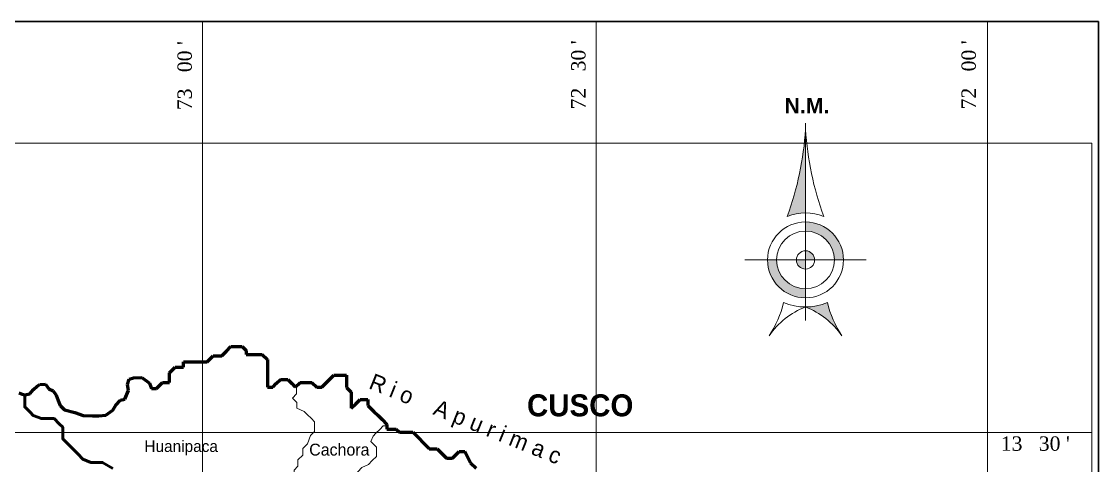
# Model space of a CAD drawing. Header units: metres. Extents: x 766932 to 768173, y 8405668 to 8406206.
# Drawn here: x 768093.03 to 768105.44, y 8406164.66 to 8406169.78 of the extents above; entities that cross this region are included whole.
import ezdxf
from ezdxf.enums import TextEntityAlignment as Align

# ---------------------------------------------------------------- set-up
doc = ezdxf.new("R2010")
doc.units = ezdxf.units.M
doc.linetypes.add('$AUDIT_BAD_LTYPE1', pattern=[0])
doc.linetypes.add('$RECOVER_090125203647-5', pattern=[0])
doc.layers.add('05', color=5, linetype='Continuous')
for name, color, linetype, lineweight in [('8', 5, 'Continuous', 60), ('CALLE', 7, '$RECOVER_090125203647-5', 15), ('Cap Prov', 94, 'Continuous', 25), ('Distrito', 212, 'Continuous', 25), ('Ejes de Coordenadas', 38, 'Continuous', 5), ('Eléctricas', 30, 'Continuous', 20), ('Red vías Vecinales', 106, 'Continuous', 40)]:
    doc.layers.add(name, color=color, linetype=linetype, lineweight=lineweight)
doc.styles.add('ARIAL', font='arial.ttf')
doc.styles.add('Arial Negrita', font='')
doc.styles.add('century', font='GOTHIC.TTF')
doc.styles.get('Arial Negrita').set_extended_font_data('Arial', bold=True)

# ---------------------------------------------------------------- blocks, each defined once
blk = doc.blocks.new('N.M.5')
at = {"linetype": '$AUDIT_BAD_LTYPE1'}
for points in [[(0, 31.5, -0.071703), (-3, 17.15, -0.099699), (0, 17.75)], [(6, -2.5, -0.090274), (3.6, 2.98, -0.099699), (0, 2.25, -0.14892)]]:
    blk.add_hatch(color=256, dxfattribs=at).paths.add_polyline_path(points)
h = blk.add_hatch(color=256, dxfattribs=at)
h.paths.add_polyline_path([(4.75, 10), (6.25, 10, 0.414214), (0, 16.25), (0, 14.75, -0.414214)])
h.paths.add_polyline_path([(-4.75, 10), (-6.25, 10, 0.414214), (0, 3.75), (0, 5.25, -0.414214)])
h.paths.add_polyline_path([(0, 8.5), (0, 10), (-1.5, 10, 0.414214)], flags=17)
h.paths.add_polyline_path([(0, 10), (1.5, 10, 0.414214), (0, 11.5)], flags=17)
for p, q in [((0, 32.5), (0, 0)), ((-10, 10), (10, 10))]:
    blk.add_line(p, q, dxfattribs=at)
for radius in [6.25, 4.75, 1.5]:
    blk.add_circle((0, 10), radius, dxfattribs=at)
for centre, radius, start, end in [((-51.29, 34.73), 51.39, 339.9927, 356.3977), ((51.29, 34.73), 51.39, 183.6023, 200.0073), ((0, 10), 7.75, 67.226, 112.774), ((-19.84, 6.83), 16.69, 326.0129, 346.6463), ((4.8, -9.97), 13.13, 111.427, 145.3079), ((0, 11.55), 9.3, 247.226, 292.774), ((-4.8, -9.97), 13.13, 34.6921, 68.573), ((19.84, 6.83), 16.69, 193.3537, 213.9871)]:
    blk.add_arc(centre, radius, start, end, dxfattribs=at)
at = {"linetype": '$AUDIT_BAD_LTYPE1', "style": 'Arial Negrita'}
blk.add_text('N.M.', height=2.5, dxfattribs=at).set_placement((0.24, 35.4), align=Align.MIDDLE)

msp = doc.modelspace()

# ---------------------------------------------------------------- linework, layer by layer
at = {"lineweight": 60}
for p, q in [((768095.333, 8406165.926), (768095.387, 8406165.98)), ((768095.387, 8406165.98), (768095.438, 8406166.031)), ((768095.438, 8406166.031), (768095.49, 8406166.031)), ((768095.49, 8406166.031), (768095.57, 8406166.031)), ((768095.57, 8406166.031), (768095.617, 8406165.985)), ((768095.617, 8406165.985), (768095.617, 8406165.942)), ((768095.617, 8406165.942), (768095.731, 8406165.942)), ((768095.731, 8406165.942), (768095.801, 8406165.942)), ((768095.801, 8406165.942), (768095.861, 8406165.883)), ((768094.892, 8406165.794), (768094.892, 8406165.856)), ((768094.892, 8406165.856), (768094.949, 8406165.856)), ((768094.949, 8406165.856), (768095.069, 8406165.856)), ((768095.069, 8406165.856), (768095.164, 8406165.856)), ((768095.164, 8406165.856), (768095.234, 8406165.926)), ((768095.234, 8406165.926), (768095.333, 8406165.926)), ((768095.861, 8406165.883), (768095.861, 8406165.802)), ((768094.731, 8406165.728), (768094.797, 8406165.794)), ((768094.731, 8406165.616), (768094.731, 8406165.728)), ((768094.797, 8406165.794), (768094.892, 8406165.794)), ((768095.861, 8406165.802), (768095.861, 8406165.732)), ((768095.861, 8406165.732), (768095.861, 8406165.67)), ((768096.58, 8406165.655), (768096.625, 8406165.701)), ((768096.625, 8406165.701), (768096.685, 8406165.701)), ((768096.685, 8406165.701), (768096.771, 8406165.701)), ((768096.771, 8406165.701), (768096.771, 8406165.625)), ((768093.162, 8406165.538), (768093.207, 8406165.575)), ((768093.207, 8406165.575), (768093.237, 8406165.593)), ((768093.237, 8406165.593), (768093.301, 8406165.599)), ((768093.301, 8406165.599), (768093.341, 8406165.544)), ((768094.246, 8406165.596), (768094.265, 8406165.655)), ((768094.258, 8406165.524), (768094.246, 8406165.596)), ((768094.265, 8406165.655), (768094.318, 8406165.673)), ((768094.318, 8406165.673), (768094.414, 8406165.674)), ((768094.414, 8406165.674), (768094.502, 8406165.611)), ((768094.502, 8406165.611), (768094.522, 8406165.549)), ((768094.582, 8406165.549), (768094.649, 8406165.616)), ((768094.649, 8406165.616), (768094.731, 8406165.616)), ((768095.861, 8406165.67), (768095.861, 8406165.617)), ((768095.861, 8406165.617), (768095.861, 8406165.563)), ((768095.861, 8406165.563), (768095.861, 8406165.563)), ((768095.861, 8406165.563), (768095.921, 8406165.563)), ((768095.921, 8406165.563), (768095.962, 8406165.604)), ((768095.962, 8406165.604), (768096.01, 8406165.652)), ((768096.01, 8406165.652), (768096.094, 8406165.652)), ((768096.094, 8406165.652), (768096.141, 8406165.605)), ((768096.141, 8406165.605), (768096.182, 8406165.564)), ((768096.182, 8406165.564), (768096.237, 8406165.619)), ((768096.237, 8406165.619), (768096.288, 8406165.619)), ((768096.288, 8406165.619), (768096.371, 8406165.619)), ((768096.371, 8406165.619), (768096.428, 8406165.562)), ((768096.428, 8406165.562), (768096.486, 8406165.562)), ((768096.486, 8406165.562), (768096.539, 8406165.614)), ((768096.539, 8406165.614), (768096.58, 8406165.655)), ((768096.771, 8406165.625), (768096.771, 8406165.559)), ((768096.771, 8406165.559), (768096.825, 8406165.505)), ((768092.994, 8406165.498), (768093.032, 8406165.483)), ((768093.032, 8406165.483), (768093.062, 8406165.474)), ((768093.062, 8406165.474), (768093.121, 8406165.486)), ((768093.121, 8406165.486), (768093.162, 8406165.538)), ((768093.341, 8406165.544), (768093.39, 8406165.52)), ((768093.39, 8406165.52), (768093.425, 8406165.47)), ((768093.425, 8406165.47), (768093.448, 8406165.411)), ((768094.215, 8406165.427), (768094.258, 8406165.524)), ((768094.522, 8406165.549), (768094.582, 8406165.549)), ((768096.825, 8406165.505), (768096.825, 8406165.402)), ((768093.448, 8406165.411), (768093.47, 8406165.352)), ((768093.47, 8406165.352), (768093.519, 8406165.302)), ((768094.079, 8406165.299), (768094.111, 8406165.356)), ((768094.111, 8406165.356), (768094.165, 8406165.415)), ((768094.165, 8406165.415), (768094.215, 8406165.427)), ((768096.825, 8406165.402), (768096.825, 8406165.32)), ((768096.825, 8406165.32), (768096.879, 8406165.373)), ((768096.879, 8406165.373), (768096.928, 8406165.423)), ((768096.928, 8406165.423), (768097.019, 8406165.423)), ((768097.019, 8406165.423), (768097.019, 8406165.353)), ((768097.019, 8406165.353), (768097.089, 8406165.282)), ((768093.519, 8406165.302), (768093.641, 8406165.273)), ((768093.641, 8406165.273), (768093.737, 8406165.235)), ((768093.737, 8406165.235), (768093.843, 8406165.232)), ((768093.843, 8406165.232), (768093.917, 8406165.234)), ((768093.917, 8406165.234), (768093.997, 8406165.241)), ((768093.997, 8406165.241), (768094.079, 8406165.299)), ((768097.089, 8406165.282), (768097.137, 8406165.235)), ((768097.137, 8406165.235), (768097.182, 8406165.19)), ((768097.182, 8406165.19), (768097.238, 8406165.134)), ((768097.238, 8406165.134), (768097.238, 8406165.08)), ((768097.238, 8406165.08), (768097.345, 8406165.08)), ((768097.345, 8406165.08), (768097.382, 8406165.043)), ((768097.382, 8406165.043), (768097.473, 8406165.043)), ((768097.473, 8406165.043), (768097.535, 8406165.043)), ((768097.535, 8406165.043), (768097.725, 8406164.853)), ((768097.725, 8406164.853), (768097.818, 8406164.853)), ((768097.818, 8406164.853), (768097.926, 8406164.746)), ((768097.995, 8406164.746), (768098.072, 8406164.822)), ((768098.072, 8406164.822), (768098.136, 8406164.822)), ((768098.136, 8406164.822), (768098.202, 8406164.691)), ((768097.926, 8406164.746), (768097.995, 8406164.746)), ((768098.202, 8406164.691), (768098.266, 8406164.628))]:
    msp.add_line(p, q, dxfattribs=at)
at = {"layer": 'Cap Prov', "lineweight": 50}
msp.add_lwpolyline([(768093.062, 8406165.474), (768093.062, 8406165.394), (768093.062, 8406165.335), (768093.123, 8406165.274), (768093.159, 8406165.238), (768093.255, 8406165.201), (768093.333, 8406165.201), (768093.401, 8406165.201), (768093.46, 8406165.142), (768093.5, 8406165.102), (768093.5, 8406165.037), (768093.5, 8406164.968), (768093.542, 8406164.926), (768093.589, 8406164.88), (768093.674, 8406164.794), (768093.733, 8406164.735), (768093.824, 8406164.695), (768093.883, 8406164.695), (768093.957, 8406164.695), (768094.079, 8406164.624)], dxfattribs=at)
at = {"layer": 'Ejes de Coordenadas', "linetype": 'Continuous'}
for p, q in [((768095.113, 8406169.78), (768095.113, 8406151.189)), ((768099.651, 8406169.78), (768099.651, 8406151.189)), ((768104.162, 8406169.78), (768104.162, 8406151.189)), ((768084.75, 8406165.042), (768105.365, 8406165.042))]:
    msp.add_line(p, q, dxfattribs=at)
msp.add_lwpolyline([(768105.365, 8406151.189), (768084.75, 8406151.189), (768084.75, 8406168.376), (768105.365, 8406168.376)], close=True, dxfattribs=at)
at = {"layer": 'Eléctricas', "linetype": 'Continuous', "lineweight": 5}
for points in [[(768096.197, 8406165.579), (768096.197, 8406165.487), (768096.148, 8406165.438), (768096.201, 8406165.385), (768096.201, 8406165.322), (768096.285, 8406165.282), (768096.318, 8406165.249), (768096.367, 8406165.201), (768096.403, 8406165.165), (768096.403, 8406165.113), (768096.403, 8406165.053), (768096.358, 8406165.008), (768096.321, 8406164.911), (768096.267, 8406164.857), (768096.267, 8406164.781), (768096.211, 8406164.726), (768096.211, 8406164.652), (768096.167, 8406164.607), (768096.167, 8406164.543), (768096.167, 8406164.474), (768096.134, 8406164.424)], [(768097.225, 8406165.158), (768097.225, 8406165.116), (768097.195, 8406165.116), (768097.155, 8406165.076), (768097.111, 8406165.032), (768097.079, 8406165), (768097.051, 8406164.938), (768097.091, 8406164.898), (768097.119, 8406164.871), (768097.119, 8406164.81), (768097.119, 8406164.765), (768097.069, 8406164.716), (768097.024, 8406164.67), (768096.95, 8406164.637), (768096.901, 8406164.588), (768096.859, 8406164.546), (768096.802, 8406164.523), (768096.746, 8406164.467), (768096.694, 8406164.415), (768096.629, 8406164.388), (768096.58, 8406164.339), (768096.545, 8406164.281)]]:
    msp.add_lwpolyline(points, dxfattribs=at)
at = {"layer": 'Red vías Vecinales', "color": 7, "lineweight": 30}
msp.add_lwpolyline([(768084.75, 8406151.189), (768105.441, 8406151.189), (768105.441, 8406169.78), (768084.75, 8406169.78), (768084.75, 8406151.189)], dxfattribs=at)

# ---------------------------------------------------------------- block references
at = {"layer": 'CALLE', "linetype": '$AUDIT_BAD_LTYPE1', "xscale": 0.07001884184413938, "yscale": 0.07001884184413938, "zscale": 0.07001884184413938}
msp.add_blockref('N.M.5', (768102.064, 8406166.331), dxfattribs=at)

# ---------------------------------------------------------------- texts
at = {"layer": '05', "insert": (768097.023, 8406165.754), "char_height": 0.18866, "attachment_point": 1, "rotation": 337.9775, "style": 'century'}
msp.add_mtext(' R i o    A p u r i m a c', dxfattribs=at)
at = {"layer": '8', "color": 7, "insert": (768098.853, 8406165.481), "char_height": 0.25396, "attachment_point": 1, "style": 'century'}
msp.add_mtext('{\\fBankGothic Md BT|b1|i0|c0|p34;CUSCO}', dxfattribs=at)
at = {"layer": 'Distrito', "linetype": 'Continuous', "lineweight": 5, "attachment_point": 1, "style": 'century'}
for s, insert, char_height, width in [('Huanipaca', (768094.442, 8406164.949), 0.1326, 1.67709), ('Cachora', (768096.342, 8406164.912), 0.1375, 1.73921)]:
    msp.add_mtext(s, dxfattribs=dict(at, insert=insert, char_height=char_height, width=width))
at = {"layer": 'Ejes de Coordenadas', "char_height": 0.16581, "width": 1.11146, "attachment_point": 1, "rotation": 90, "style": 'ARIAL'}
for s, insert in [("{\\fTimes New Roman|b0|i0|c0|p18;73   00 '}", (768094.823, 8406168.758)), ("{\\fTimes New Roman|b0|i0|c0|p18;72   30 '}", (768099.362, 8406168.767)), ("{\\fTimes New Roman|b0|i0|c0|p18;72   00 '}", (768103.862, 8406168.767))]:
    msp.add_mtext(s, dxfattribs=dict(at, insert=insert))
at = {"layer": 'Ejes de Coordenadas', "insert": (768104.315, 8406164.996), "char_height": 0.16581, "width": 1.11146, "attachment_point": 1, "style": 'ARIAL'}
msp.add_mtext("{\\fTimes New Roman|b0|i0|c0|p18;13   30 '}", dxfattribs=at)

doc.saveas('drawing.dxf')
